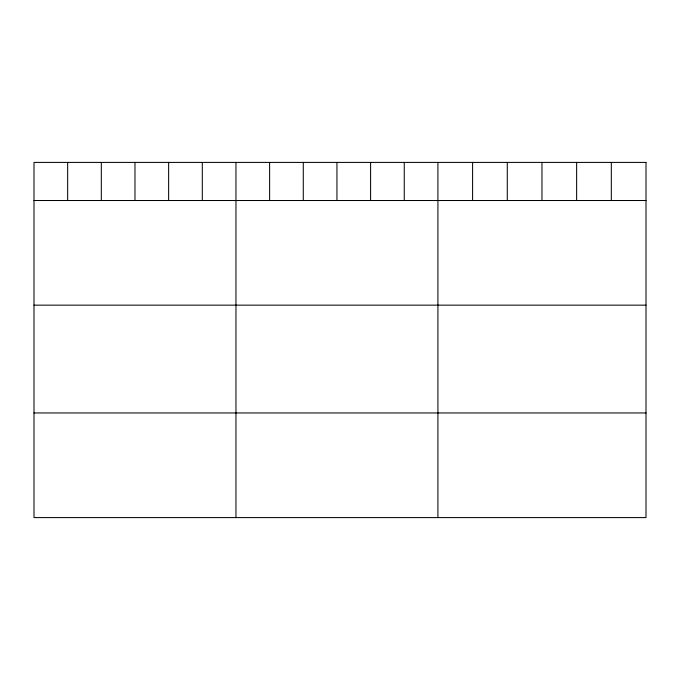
<?xml version="1.0" encoding="UTF-8"?>
<svg xmlns="http://www.w3.org/2000/svg" width="680" height="680" viewBox="0 0 680 680"><rect width="100%" height="100%" fill="white"/><g stroke="black" fill="none" stroke-linecap="round" stroke-linejoin="round"><path stroke-width="1.02" d="M34 200.515L646 200.515M34 305.15L646 305.15M34 412.955L646 412.955M611.32 162.409L611.32 200.515M576.64 162.409L576.64 200.515M541.96 162.409L541.96 200.515M507.28 162.409L507.28 200.515M472.6 162.409L472.6 200.515M437.92 162.409L437.92 517.59M404.26 162.409L404.26 200.515M370.6 162.409L370.6 200.515M336.94 162.409L336.94 200.515M303.28 162.409L303.28 200.515M269.62 162.409L269.62 200.515M235.96 162.409L235.96 517.59M202.3 162.409L202.3 200.515M168.64 162.409L168.64 200.515M134.98 162.409L134.98 200.515M101.32 162.409L101.32 200.515M67.66 162.409L67.66 200.515M646 162.409L34 162.409L34 517.59L646 517.59L646 162.409"/></g></svg>
